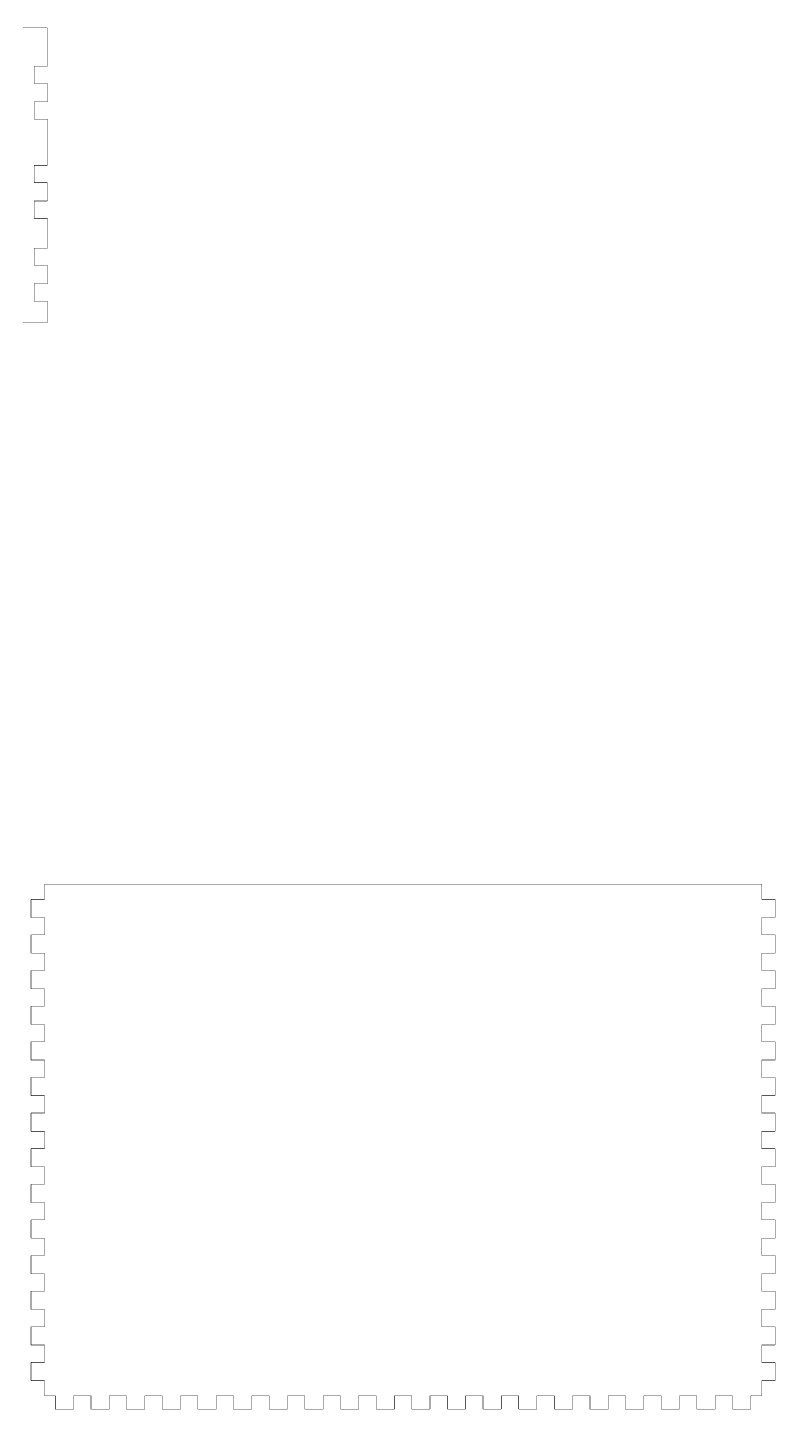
# Model space of a CAD drawing. Extents: x 1 to 1343, y 2 to 621.
# Drawn here: x 336 to 671, y 2 to 621 of the extents above; entities that cross this region are included whole.
import ezdxf

# ---------------------------------------------------------------- set-up
doc = ezdxf.new("R2010")
doc.units = 0
doc.layers.get('0').update_dxf_attribs({"linetype": 'CONTINUOUS'})

msp = doc.modelspace()

# ---------------------------------------------------------------- linework, layer by layer
at = {"color": 0, "const_width": 0.2}
for points in [[(339, 620.691), (334.109, 620.691)], [(345, 620.691), (339, 620.691)], [(345.099, 614.592), (345.099, 620.593)], [(345.099, 603.652), (345.099, 614.592)], [(339.1, 595.672), (339.1, 603.652), (339.1, 603.638), (339.069, 603.585), (339.015, 603.553), (338.999, 603.553)], [(338.999, 603.553), (344.999, 603.553), (345.015, 603.553), (345.069, 603.585), (345.099, 603.638), (345.099, 603.652)], [(344.999, 595.775), (338.999, 595.775), (339.015, 595.775), (339.069, 595.746), (339.1, 595.69), (339.1, 595.672)], [(345.099, 595.672), (345.099, 595.69), (345.069, 595.746), (345.015, 595.775), (344.999, 595.775)], [(345.099, 587.693), (345.099, 595.672)], [(339.1, 579.713), (339.1, 587.693), (339.1, 587.678), (339.069, 587.622), (339.015, 587.594), (338.999, 587.594)], [(338.999, 587.594), (344.999, 587.594), (345.015, 587.594), (345.069, 587.622), (345.099, 587.678), (345.099, 587.693)], [(344.999, 579.815), (338.999, 579.815), (339.015, 579.815), (339.069, 579.783), (339.1, 579.73), (339.1, 579.713)], [(345.099, 579.713), (345.099, 579.73), (345.069, 579.783), (345.015, 579.815), (344.999, 579.815)], [(345.099, 568.773), (345.099, 579.713)], [(345.099, 562.772), (345.099, 568.773)], [(345.099, 562.772), (345.099, 568.773)], [(339.1, 551.219), (339.1, 559.199), (339.1, 559.181), (339.069, 559.128), (339.015, 559.096), (338.999, 559.096)], [(338.999, 559.096), (344.999, 559.096), (345.015, 559.096), (345.069, 559.128), (345.099, 559.181), (345.099, 559.199)], [(345.099, 559.199), (345.099, 562.776)], [(344.999, 551.318), (338.999, 551.318), (339.015, 551.318), (339.069, 551.289), (339.1, 551.236), (339.1, 551.219)], [(345.099, 551.219), (345.099, 551.236), (345.069, 551.289), (345.015, 551.318), (344.999, 551.318)], [(345.099, 543.239), (345.099, 551.219)], [(339.1, 535.259), (339.1, 543.239), (339.1, 543.221), (339.069, 543.168), (339.015, 543.137), (338.999, 543.137)], [(338.999, 543.137), (344.999, 543.137), (345.015, 543.137), (345.069, 543.168), (345.099, 543.221), (345.099, 543.239)], [(344.999, 535.358), (338.999, 535.358), (339.015, 535.358), (339.069, 535.33), (339.1, 535.277), (339.1, 535.259)], [(345.099, 535.259), (345.099, 535.277), (345.069, 535.33), (345.015, 535.358), (344.999, 535.358)], [(345.099, 531.682), (345.099, 535.259)], [(345.099, 525.685), (345.099, 531.682)], [(345.099, 525.685), (345.099, 531.682)], [(339.1, 514.128), (339.1, 522.108), (339.1, 522.093), (339.069, 522.037), (339.015, 522.009), (338.999, 522.009)], [(338.999, 522.009), (344.999, 522.009), (345.015, 522.009), (345.069, 522.037), (345.099, 522.093), (345.099, 522.108)], [(345.099, 522.108), (345.099, 525.685)], [(344.999, 514.23), (338.999, 514.23), (339.015, 514.23), (339.069, 514.198), (339.1, 514.145), (339.1, 514.128)], [(345.099, 514.128), (345.099, 514.145), (345.069, 514.198), (345.015, 514.23), (344.999, 514.23)], [(345.099, 506.148), (345.099, 514.128)], [(339.1, 498.168), (339.1, 506.148), (339.1, 506.13), (339.069, 506.077), (339.015, 506.046), (338.999, 506.046)], [(338.999, 506.046), (344.999, 506.046), (345.015, 506.046), (345.069, 506.077), (345.099, 506.13), (345.099, 506.148)], [(344.999, 498.267), (338.999, 498.267), (339.015, 498.267), (339.069, 498.239), (339.1, 498.186), (339.1, 498.168)], [(345.099, 498.168), (345.099, 498.186), (345.069, 498.239), (345.015, 498.267), (344.999, 498.267)], [(345.099, 494.591), (345.099, 498.168)], [(345.099, 488.59), (345.099, 494.591)], [(334.119, 488.491), (339.01, 488.491)], [(339, 488.491), (345, 488.491)], [(343.809, 236.999), (343.791, 236.999), (343.738, 236.97), (343.709, 236.916), (343.709, 236.898)], [(343.709, 236.898), (343.709, 230.128)], [(664.81, 236.999), (343.809, 236.999)], [(664.912, 236.898), (664.912, 236.916), (664.88, 236.97), (664.827, 236.999), (664.81, 236.999)], [(664.912, 230.128), (664.912, 236.898)], [(343.809, 230.229), (337.809, 230.229), (337.792, 230.229), (337.738, 230.2), (337.709, 230.146), (337.709, 230.128)], [(337.709, 230.128), (337.709, 222.148), (337.709, 222.131), (337.738, 222.078), (337.792, 222.048), (337.809, 222.048)], [(343.709, 230.128), (343.709, 230.146), (343.738, 230.2), (343.791, 230.229), (343.809, 230.229)], [(670.81, 230.229), (664.81, 230.229), (664.827, 230.229), (664.88, 230.2), (664.912, 230.146), (664.912, 230.128)], [(670.909, 222.148), (670.909, 230.128), (670.909, 230.146), (670.881, 230.2), (670.825, 230.229), (670.81, 230.229)], [(337.809, 222.048), (343.809, 222.048), (343.791, 222.048), (343.738, 222.078), (343.709, 222.131), (343.709, 222.148)], [(343.709, 222.148), (343.709, 214.168)], [(664.912, 222.148), (664.912, 222.131), (664.88, 222.078), (664.827, 222.048), (664.81, 222.048)], [(664.81, 222.048), (670.81, 222.048), (670.825, 222.048), (670.881, 222.078), (670.909, 222.131), (670.909, 222.148)], [(664.912, 214.168), (664.912, 222.148)], [(343.809, 214.268), (337.809, 214.268), (337.792, 214.268), (337.738, 214.239), (337.709, 214.186), (337.709, 214.168)], [(337.709, 214.168), (337.709, 206.188), (337.709, 206.171), (337.738, 206.117), (337.792, 206.087), (337.809, 206.087)], [(343.709, 214.168), (343.709, 214.186), (343.738, 214.239), (343.791, 214.268), (343.809, 214.268)], [(670.81, 214.268), (664.81, 214.268), (664.827, 214.268), (664.88, 214.239), (664.912, 214.186), (664.912, 214.168)], [(670.909, 206.188), (670.909, 214.168), (670.909, 214.186), (670.881, 214.239), (670.825, 214.268), (670.81, 214.268)], [(337.809, 206.087), (343.809, 206.087), (343.791, 206.087), (343.738, 206.117), (343.709, 206.171), (343.709, 206.188)], [(343.709, 206.188), (343.709, 198.207)], [(664.912, 206.188), (664.912, 206.171), (664.88, 206.117), (664.827, 206.087), (664.81, 206.087)], [(664.81, 206.087), (670.81, 206.087), (670.825, 206.087), (670.881, 206.117), (670.909, 206.171), (670.909, 206.188)], [(664.912, 198.207), (664.912, 206.188)], [(343.809, 198.308), (337.809, 198.308), (337.792, 198.308), (337.738, 198.279), (337.709, 198.225), (337.709, 198.207)], [(337.709, 198.207), (337.709, 190.227), (337.709, 190.211), (337.738, 190.157), (337.792, 190.126), (337.809, 190.126)], [(343.709, 198.207), (343.709, 198.225), (343.738, 198.279), (343.791, 198.308), (343.809, 198.308)], [(670.81, 198.308), (664.81, 198.308), (664.827, 198.308), (664.88, 198.279), (664.912, 198.225), (664.912, 198.207)], [(670.909, 190.227), (670.909, 198.207), (670.909, 198.225), (670.881, 198.279), (670.825, 198.308), (670.81, 198.308)], [(337.809, 190.126), (343.809, 190.126), (343.791, 190.126), (343.738, 190.157), (343.709, 190.211), (343.709, 190.227)], [(343.709, 190.227), (343.709, 182.247)], [(664.912, 190.227), (664.912, 190.211), (664.88, 190.157), (664.827, 190.126), (664.81, 190.126)], [(664.81, 190.126), (670.81, 190.126), (670.825, 190.126), (670.881, 190.157), (670.909, 190.211), (670.909, 190.227)], [(664.912, 182.247), (664.912, 190.227)], [(343.809, 182.348), (337.809, 182.348), (337.792, 182.348), (337.738, 182.319), (337.709, 182.265), (337.709, 182.247)], [(337.709, 182.247), (337.709, 174.267), (337.709, 174.25), (337.738, 174.196), (337.792, 174.166), (337.809, 174.166)], [(343.709, 182.247), (343.709, 182.265), (343.738, 182.319), (343.791, 182.348), (343.809, 182.348)], [(670.81, 182.348), (664.81, 182.348), (664.827, 182.348), (664.88, 182.319), (664.912, 182.265), (664.912, 182.247)], [(670.909, 174.267), (670.909, 182.247), (670.909, 182.265), (670.881, 182.319), (670.825, 182.348), (670.81, 182.348)], [(337.809, 174.166), (343.809, 174.166), (343.791, 174.166), (343.738, 174.196), (343.709, 174.25), (343.709, 174.267)], [(343.709, 174.267), (343.709, 166.286)], [(664.912, 174.267), (664.912, 174.25), (664.88, 174.196), (664.827, 174.166), (664.81, 174.166)], [(664.81, 174.166), (670.81, 174.166), (670.825, 174.166), (670.881, 174.196), (670.909, 174.25), (670.909, 174.267)], [(664.912, 166.286), (664.912, 174.267)], [(343.809, 166.387), (337.809, 166.387), (337.792, 166.387), (337.738, 166.358), (337.709, 166.304), (337.709, 166.286)], [(337.709, 166.286), (337.709, 158.306), (337.709, 158.29), (337.738, 158.236), (337.792, 158.206), (337.809, 158.206)], [(343.709, 166.286), (343.709, 166.304), (343.738, 166.358), (343.791, 166.387), (343.809, 166.387)], [(670.81, 166.387), (664.81, 166.387), (664.827, 166.387), (664.88, 166.358), (664.912, 166.304), (664.912, 166.286)], [(670.909, 158.306), (670.909, 166.286), (670.909, 166.304), (670.881, 166.358), (670.825, 166.387), (670.81, 166.387)], [(337.809, 158.206), (343.809, 158.206), (343.791, 158.206), (343.738, 158.236), (343.709, 158.29), (343.709, 158.306)], [(343.709, 158.306), (343.709, 150.326)], [(664.912, 158.306), (664.912, 158.29), (664.88, 158.236), (664.827, 158.206), (664.81, 158.206)], [(664.81, 158.206), (670.81, 158.206), (670.825, 158.206), (670.881, 158.236), (670.909, 158.29), (670.909, 158.306)], [(664.912, 150.326), (664.912, 158.306)], [(343.809, 150.427), (337.809, 150.427), (337.792, 150.427), (337.738, 150.398), (337.709, 150.344), (337.709, 150.326)], [(337.709, 150.326), (337.709, 142.346), (337.709, 142.329), (337.738, 142.276), (337.792, 142.245), (337.809, 142.245)], [(343.709, 150.326), (343.709, 150.344), (343.738, 150.398), (343.791, 150.427), (343.809, 150.427)], [(670.81, 150.427), (664.81, 150.427), (664.827, 150.427), (664.88, 150.398), (664.912, 150.344), (664.912, 150.326)], [(670.909, 142.346), (670.909, 150.326), (670.909, 150.344), (670.881, 150.398), (670.825, 150.427), (670.81, 150.427)], [(337.809, 142.245), (343.809, 142.245), (343.791, 142.245), (343.738, 142.276), (343.709, 142.329), (343.709, 142.346)], [(343.709, 142.346), (343.709, 134.366)], [(664.912, 142.346), (664.912, 142.329), (664.88, 142.276), (664.827, 142.245), (664.81, 142.245)], [(664.81, 142.245), (670.81, 142.245), (670.825, 142.245), (670.881, 142.276), (670.909, 142.329), (670.909, 142.346)], [(664.912, 134.366), (664.912, 142.346)], [(343.809, 134.466), (337.809, 134.466), (337.792, 134.466), (337.738, 134.437), (337.709, 134.384), (337.709, 134.366)], [(337.709, 134.366), (337.709, 126.385), (337.709, 126.369), (337.738, 126.315), (337.792, 126.285), (337.809, 126.285)], [(343.709, 134.366), (343.709, 134.384), (343.738, 134.437), (343.791, 134.466), (343.809, 134.466)], [(670.81, 134.466), (664.81, 134.466), (664.827, 134.466), (664.88, 134.437), (664.912, 134.384), (664.912, 134.366)], [(670.909, 126.385), (670.909, 134.366), (670.909, 134.384), (670.881, 134.437), (670.825, 134.466), (670.81, 134.466)], [(337.809, 126.285), (343.809, 126.285), (343.791, 126.285), (343.738, 126.315), (343.709, 126.369), (343.709, 126.385)], [(343.709, 126.385), (343.709, 118.405)], [(664.912, 126.385), (664.912, 126.369), (664.88, 126.315), (664.827, 126.285), (664.81, 126.285)], [(664.81, 126.285), (670.81, 126.285), (670.825, 126.285), (670.881, 126.315), (670.909, 126.369), (670.909, 126.385)], [(664.912, 118.405), (664.912, 126.385)], [(343.809, 118.506), (337.809, 118.506), (337.792, 118.506), (337.738, 118.477), (337.709, 118.423), (337.709, 118.405)], [(337.709, 118.405), (337.709, 110.425), (337.709, 110.409), (337.738, 110.355), (337.792, 110.324), (337.809, 110.324)], [(343.709, 118.405), (343.709, 118.423), (343.738, 118.477), (343.791, 118.506), (343.809, 118.506)], [(670.81, 118.506), (664.81, 118.506), (664.827, 118.506), (664.88, 118.477), (664.912, 118.423), (664.912, 118.405)], [(670.909, 110.425), (670.909, 118.405), (670.909, 118.423), (670.881, 118.477), (670.825, 118.506), (670.81, 118.506)], [(337.809, 110.324), (343.809, 110.324), (343.791, 110.324), (343.738, 110.355), (343.709, 110.409), (343.709, 110.425)], [(343.709, 110.425), (343.709, 102.445)], [(664.912, 110.425), (664.912, 110.409), (664.88, 110.355), (664.827, 110.324), (664.81, 110.324)], [(664.81, 110.324), (670.81, 110.324), (670.825, 110.324), (670.881, 110.355), (670.909, 110.409), (670.909, 110.425)], [(664.912, 102.445), (664.912, 110.425)], [(343.809, 102.545), (337.809, 102.545), (337.792, 102.545), (337.738, 102.517), (337.709, 102.463), (337.709, 102.445)], [(337.709, 102.445), (337.709, 94.4644), (337.709, 94.4481), (337.738, 94.3942), (337.792, 94.3638), (337.809, 94.3638)], [(343.709, 102.445), (343.709, 102.463), (343.738, 102.517), (343.791, 102.545), (343.809, 102.545)], [(670.81, 102.545), (664.81, 102.545), (664.827, 102.545), (664.88, 102.517), (664.912, 102.463), (664.912, 102.445)], [(670.909, 94.4644), (670.909, 102.445), (670.909, 102.463), (670.881, 102.517), (670.825, 102.545), (670.81, 102.545)], [(337.809, 94.3638), (343.809, 94.3638), (343.791, 94.3638), (343.738, 94.3942), (343.709, 94.4481), (343.709, 94.4644)], [(343.709, 94.4644), (343.709, 86.4842)], [(664.912, 94.4644), (664.912, 94.4481), (664.88, 94.3942), (664.827, 94.3638), (664.81, 94.3638)], [(664.81, 94.3638), (670.81, 94.3638), (670.825, 94.3638), (670.881, 94.3942), (670.909, 94.4481), (670.909, 94.4644)], [(664.912, 86.4842), (664.912, 94.4644)], [(343.809, 86.5851), (337.809, 86.5851), (337.792, 86.5851), (337.738, 86.5558), (337.709, 86.5022), (337.709, 86.4842)], [(343.709, 86.4842), (343.709, 86.5022), (343.738, 86.5558), (343.791, 86.5851), (343.809, 86.5851)], [(670.81, 86.5851), (664.81, 86.5851), (664.827, 86.5851), (664.88, 86.5558), (664.912, 86.5022), (664.912, 86.4842)], [(670.909, 78.504), (670.909, 86.4842), (670.909, 86.5022), (670.881, 86.5558), (670.825, 86.5851), (670.81, 86.5851)], [(337.709, 86.4842), (337.709, 78.504), (337.709, 78.4874), (337.738, 78.4338), (337.792, 78.4035), (337.809, 78.4035)], [(337.809, 78.4035), (343.809, 78.4035), (343.791, 78.4035), (343.738, 78.4338), (343.709, 78.4874), (343.709, 78.504)], [(343.709, 78.504), (343.709, 70.5238)], [(664.912, 78.504), (664.912, 78.4874), (664.88, 78.4338), (664.827, 78.4035), (664.81, 78.4035)], [(664.81, 78.4035), (670.81, 78.4035), (670.825, 78.4035), (670.881, 78.4338), (670.909, 78.4874), (670.909, 78.504)], [(664.912, 70.5238), (664.912, 78.504)], [(343.809, 70.6244), (337.809, 70.6244), (337.792, 70.6244), (337.738, 70.5954), (337.709, 70.5418), (337.709, 70.5238)], [(337.709, 70.5238), (337.709, 62.5436), (337.709, 62.527), (337.738, 62.4734), (337.792, 62.4431), (337.809, 62.4431)], [(343.709, 70.5238), (343.709, 70.5418), (343.738, 70.5954), (343.791, 70.6244), (343.809, 70.6244)], [(670.81, 70.6244), (664.81, 70.6244), (664.827, 70.6244), (664.88, 70.5954), (664.912, 70.5418), (664.912, 70.5238)], [(670.909, 62.5436), (670.909, 70.5238), (670.909, 70.5418), (670.881, 70.5954), (670.825, 70.6244), (670.81, 70.6244)], [(337.809, 62.4431), (343.809, 62.4431), (343.791, 62.4431), (343.738, 62.4734), (343.709, 62.527), (343.709, 62.5436)], [(343.709, 62.5436), (343.709, 54.5634)], [(664.912, 62.5436), (664.912, 62.527), (664.88, 62.4734), (664.827, 62.4431), (664.81, 62.4431)], [(664.81, 62.4431), (670.81, 62.4431), (670.825, 62.4431), (670.881, 62.4734), (670.909, 62.527), (670.909, 62.5436)], [(664.912, 54.5634), (664.912, 62.5436)], [(343.809, 54.664), (337.809, 54.664), (337.792, 54.664), (337.738, 54.635), (337.709, 54.5814), (337.709, 54.5634)], [(337.709, 54.5634), (337.709, 46.5832), (337.709, 46.5667), (337.738, 46.513), (337.792, 46.4827), (337.809, 46.4827)], [(343.709, 54.5634), (343.709, 54.5814), (343.738, 54.635), (343.791, 54.664), (343.809, 54.664)], [(670.81, 54.664), (664.81, 54.664), (664.827, 54.664), (664.88, 54.635), (664.912, 54.5814), (664.912, 54.5634)], [(670.909, 46.5832), (670.909, 54.5634), (670.909, 54.5814), (670.881, 54.635), (670.825, 54.664), (670.81, 54.664)], [(337.809, 46.4827), (343.809, 46.4827), (343.791, 46.4827), (343.738, 46.513), (343.709, 46.5667), (343.709, 46.5832)], [(343.709, 46.5832), (343.709, 38.6031)], [(664.912, 46.5832), (664.912, 46.5667), (664.88, 46.513), (664.827, 46.4827), (664.81, 46.4827)], [(664.81, 46.4827), (670.81, 46.4827), (670.825, 46.4827), (670.881, 46.513), (670.909, 46.5667), (670.909, 46.5832)], [(664.912, 38.6031), (664.912, 46.5832)], [(343.809, 38.7036), (337.809, 38.7036), (337.792, 38.7036), (337.738, 38.6747), (337.709, 38.6211), (337.709, 38.6031)], [(337.709, 38.6031), (337.709, 30.6228), (337.709, 30.6062), (337.738, 30.5525), (337.792, 30.5222), (337.809, 30.5222)], [(343.709, 38.6031), (343.709, 38.6211), (343.738, 38.6747), (343.791, 38.7036), (343.809, 38.7036)], [(670.81, 38.7036), (664.81, 38.7036), (664.827, 38.7036), (664.88, 38.6747), (664.912, 38.6211), (664.912, 38.6031)], [(670.909, 30.6228), (670.909, 38.6031), (670.909, 38.6211), (670.881, 38.6747), (670.825, 38.7036), (670.81, 38.7036)], [(337.809, 30.5222), (343.809, 30.5222), (343.791, 30.5222), (343.738, 30.5525), (343.709, 30.6062), (343.709, 30.6228)], [(343.709, 30.6228), (343.709, 22.6425)], [(664.912, 30.6228), (664.912, 30.6062), (664.88, 30.5525), (664.827, 30.5222), (664.81, 30.5222)], [(664.81, 30.5222), (670.81, 30.5222), (670.825, 30.5222), (670.881, 30.5525), (670.909, 30.6062), (670.909, 30.6228)], [(664.912, 22.6425), (664.912, 30.6228)], [(343.809, 22.7432), (337.809, 22.7432), (337.792, 22.7432), (337.738, 22.7142), (337.709, 22.6605), (337.709, 22.6425)], [(337.709, 22.6425), (337.709, 14.6623), (337.709, 14.6458), (337.738, 14.5921), (337.792, 14.5617), (337.809, 14.5617)], [(343.709, 22.6425), (343.709, 22.6605), (343.738, 22.7142), (343.791, 22.7432), (343.809, 22.7432)], [(670.81, 22.7432), (664.81, 22.7432), (664.827, 22.7432), (664.88, 22.7142), (664.912, 22.6605), (664.912, 22.6425)], [(670.909, 14.6623), (670.909, 22.6425), (670.909, 22.6605), (670.881, 22.7142), (670.825, 22.7432), (670.81, 22.7432)], [(337.809, 14.5617), (343.809, 14.5617), (343.791, 14.5617), (343.738, 14.5921), (343.709, 14.6458), (343.709, 14.6623)], [(343.709, 14.6623), (343.709, 7.89203)], [(664.912, 14.6623), (664.912, 14.6458), (664.88, 14.5921), (664.827, 14.5617), (664.81, 14.5617)], [(664.81, 14.5617), (670.81, 14.5617), (670.825, 14.5617), (670.881, 14.5921), (670.909, 14.6458), (670.909, 14.6623)], [(664.912, 7.89203), (664.912, 14.6623)], [(343.709, 7.89203), (343.709, 7.87548), (343.738, 7.82175), (343.791, 7.79141), (343.809, 7.79141)], [(343.8, 7.79141), (348.69, 7.79141)], [(348.69, 7.79141), (348.672, 7.79141), (348.619, 7.82175), (348.59, 7.87548), (348.59, 7.89203)], [(348.59, 7.89203), (348.59, 1.89205), (348.59, 1.87551), (348.619, 1.82177), (348.672, 1.79145), (348.69, 1.79145)], [(356.771, 1.89205), (356.771, 7.89203), (356.771, 7.87548), (356.739, 7.82175), (356.687, 7.79141), (356.672, 7.79141)], [(356.672, 7.79141), (364.652, 7.79141)], [(364.652, 7.79141), (364.635, 7.79141), (364.578, 7.82175), (364.55, 7.87548), (364.55, 7.89203)], [(364.55, 7.89203), (364.55, 1.89205), (364.55, 1.87551), (364.578, 1.82177), (364.635, 1.79145), (364.652, 1.79145)], [(372.731, 1.89205), (372.731, 7.89203), (372.731, 7.87548), (372.703, 7.82175), (372.646, 7.79141), (372.632, 7.79141)], [(372.632, 7.79141), (380.612, 7.79141)], [(380.612, 7.79141), (380.594, 7.79141), (380.541, 7.82175), (380.51, 7.87548), (380.51, 7.89203)], [(380.51, 7.89203), (380.51, 1.89205), (380.51, 1.87551), (380.541, 1.82177), (380.594, 1.79145), (380.612, 1.79145)], [(388.691, 1.89205), (388.691, 7.89203), (388.691, 7.87548), (388.662, 7.82175), (388.609, 7.79141), (388.592, 7.79141)], [(388.592, 7.79141), (396.572, 7.79141)], [(396.572, 7.79141), (396.554, 7.79141), (396.501, 7.82175), (396.473, 7.87548), (396.473, 7.89203)], [(396.473, 7.89203), (396.473, 1.89205), (396.473, 1.87551), (396.501, 1.82177), (396.554, 1.79145), (396.572, 1.79145)], [(404.654, 1.89205), (404.654, 7.89203), (404.654, 7.87548), (404.622, 7.82175), (404.569, 7.79141), (404.551, 7.79141)], [(404.551, 7.79141), (412.531, 7.79141)], [(412.531, 7.79141), (412.514, 7.79141), (412.461, 7.82175), (412.432, 7.87548), (412.432, 7.89203)], [(412.432, 7.89203), (412.432, 1.89205), (412.432, 1.87551), (412.461, 1.82177), (412.514, 1.79145), (412.531, 1.79145)], [(420.613, 1.89205), (420.613, 7.89203), (420.613, 7.87548), (420.582, 7.82175), (420.529, 7.79141), (420.511, 7.79141)], [(420.511, 7.79141), (428.494, 7.79141)], [(428.494, 7.79141), (428.473, 7.79141), (428.42, 7.82175), (428.392, 7.87548), (428.392, 7.89203)], [(428.392, 7.89203), (428.392, 1.89205), (428.392, 1.87551), (428.42, 1.82177), (428.473, 1.79145), (428.494, 1.79145)], [(436.573, 1.89205), (436.573, 7.89203), (436.573, 7.87548), (436.545, 7.82175), (436.488, 7.79141), (436.474, 7.79141)], [(436.474, 7.79141), (444.454, 7.79141)], [(444.454, 7.79141), (444.436, 7.79141), (444.38, 7.82175), (444.352, 7.87548), (444.352, 7.89203)], [(444.352, 7.89203), (444.352, 1.89205), (444.352, 1.87551), (444.38, 1.82177), (444.436, 1.79145), (444.454, 1.79145)], [(452.533, 1.89205), (452.533, 7.89203), (452.533, 7.87548), (452.505, 7.82175), (452.452, 7.79141), (452.434, 7.79141)], [(452.434, 7.79141), (460.414, 7.79141)], [(460.414, 7.79141), (460.396, 7.79141), (460.343, 7.82175), (460.311, 7.87548), (460.311, 7.89203)], [(460.311, 7.89203), (460.311, 1.89205), (460.311, 1.87551), (460.343, 1.82177), (460.396, 1.79145), (460.414, 1.79145)], [(468.496, 1.89205), (468.496, 7.89203), (468.496, 7.87548), (468.464, 7.82175), (468.411, 7.79141), (468.394, 7.79141)], [(468.394, 7.79141), (476.373, 7.79141)], [(476.373, 7.79141), (476.356, 7.79141), (476.303, 7.82175), (476.275, 7.87548), (476.275, 7.89203)], [(476.275, 7.89203), (476.275, 1.89205), (476.275, 1.87551), (476.303, 1.82177), (476.356, 1.79145), (476.373, 1.79145)], [(484.456, 1.89205), (484.456, 7.89203), (484.456, 7.87548), (484.424, 7.82175), (484.371, 7.79141), (484.353, 7.79141)], [(484.353, 7.79141), (492.333, 7.79141)], [(492.333, 7.79141), (492.316, 7.79141), (492.263, 7.82175), (492.234, 7.87548), (492.234, 7.89203)], [(492.234, 7.89203), (492.234, 1.89205), (492.234, 1.87551), (492.263, 1.82177), (492.316, 1.79145), (492.333, 1.79145)], [(500.415, 1.89205), (500.415, 7.89203), (500.415, 7.87548), (500.384, 7.82175), (500.331, 7.79141), (500.313, 7.79141)], [(500.313, 7.79141), (508.296, 7.79141)], [(508.296, 7.79141), (508.279, 7.79141), (508.222, 7.82175), (508.194, 7.87548), (508.194, 7.89203)], [(508.194, 7.89203), (508.194, 1.89205), (508.194, 1.87551), (508.222, 1.82177), (508.279, 1.79145), (508.296, 1.79145)], [(516.375, 1.89205), (516.375, 7.89203), (516.375, 7.87548), (516.347, 7.82175), (516.29, 7.79141), (516.276, 7.79141)], [(516.276, 7.79141), (524.256, 7.79141)], [(524.256, 7.79141), (524.238, 7.79141), (524.185, 7.82175), (524.154, 7.87548), (524.154, 7.89203)], [(524.154, 7.89203), (524.154, 1.89205), (524.154, 1.87551), (524.185, 1.82177), (524.238, 1.79145), (524.256, 1.79145)], [(532.335, 1.89205), (532.335, 7.89203), (532.335, 7.87548), (532.306, 7.82175), (532.253, 7.79141), (532.236, 7.79141)], [(532.236, 7.79141), (540.216, 7.79141)], [(540.216, 7.79141), (540.198, 7.79141), (540.145, 7.82175), (540.117, 7.87548), (540.117, 7.89203)], [(540.117, 7.89203), (540.117, 1.89205), (540.117, 1.87551), (540.145, 1.82177), (540.198, 1.79145), (540.216, 1.79145)], [(548.298, 1.89205), (548.298, 7.89203), (548.298, 7.87548), (548.266, 7.82175), (548.213, 7.79141), (548.195, 7.79141)], [(548.195, 7.79141), (556.175, 7.79141)], [(556.175, 7.79141), (556.158, 7.79141), (556.105, 7.82175), (556.077, 7.87548), (556.077, 7.89203)], [(556.077, 7.89203), (556.077, 1.89205), (556.077, 1.87551), (556.105, 1.82177), (556.158, 1.79145), (556.175, 1.79145)], [(564.257, 1.89205), (564.257, 7.89203), (564.257, 7.87548), (564.226, 7.82175), (564.173, 7.79141), (564.155, 7.79141)], [(564.155, 7.79141), (572.135, 7.79141)], [(572.135, 7.79141), (572.117, 7.79141), (572.064, 7.82175), (572.036, 7.87548), (572.036, 7.89203)], [(572.036, 7.89203), (572.036, 1.89205), (572.036, 1.87551), (572.064, 1.82177), (572.117, 1.79145), (572.135, 1.79145)], [(580.217, 1.89205), (580.217, 7.89203), (580.217, 7.87548), (580.189, 7.82175), (580.132, 7.79141), (580.118, 7.79141)], [(580.118, 7.79141), (588.098, 7.79141)], [(588.098, 7.79141), (588.081, 7.79141), (588.024, 7.82175), (587.996, 7.87548), (587.996, 7.89203)], [(587.996, 7.89203), (587.996, 1.89205), (587.996, 1.87551), (588.024, 1.82177), (588.081, 1.79145), (588.098, 1.79145)], [(596.177, 1.89205), (596.177, 7.89203), (596.177, 7.87548), (596.149, 7.82175), (596.092, 7.79141), (596.078, 7.79141)], [(596.078, 7.79141), (604.058, 7.79141)], [(604.058, 7.79141), (604.04, 7.79141), (603.987, 7.82175), (603.956, 7.87548), (603.956, 7.89203)], [(603.956, 7.89203), (603.956, 1.89205), (603.956, 1.87551), (603.987, 1.82177), (604.04, 1.79145), (604.058, 1.79145)], [(612.14, 1.89205), (612.14, 7.89203), (612.14, 7.87548), (612.108, 7.82175), (612.055, 7.79141), (612.038, 7.79141)], [(612.038, 7.79141), (620.018, 7.79141)], [(620.018, 7.79141), (620, 7.79141), (619.947, 7.82175), (619.919, 7.87548), (619.919, 7.89203)], [(619.919, 7.89203), (619.919, 1.89205), (619.919, 1.87551), (619.947, 1.82177), (620, 1.79145), (620.018, 1.79145)], [(628.1, 1.89205), (628.1, 7.89203), (628.1, 7.87548), (628.068, 7.82175), (628.015, 7.79141), (627.997, 7.79141)], [(627.997, 7.79141), (635.977, 7.79141)], [(635.977, 7.79141), (635.96, 7.79141), (635.907, 7.82175), (635.878, 7.87548), (635.878, 7.89203)], [(635.878, 7.89203), (635.878, 1.89205), (635.878, 1.87551), (635.907, 1.82177), (635.96, 1.79145), (635.977, 1.79145)], [(644.059, 1.89205), (644.059, 7.89203), (644.059, 7.87548), (644.028, 7.82175), (643.975, 7.79141), (643.957, 7.79141)], [(643.957, 7.79141), (651.94, 7.79141)], [(651.94, 7.79141), (651.919, 7.79141), (651.866, 7.82175), (651.838, 7.87548), (651.838, 7.89203)], [(651.838, 7.89203), (651.838, 1.89205), (651.838, 1.87551), (651.866, 1.82177), (651.919, 1.79145), (651.94, 1.79145)], [(660.019, 1.89205), (660.019, 7.89203), (660.019, 7.87548), (659.991, 7.82175), (659.934, 7.79141), (659.92, 7.79141)], [(659.92, 7.79141), (664.81, 7.79141)], [(664.81, 7.79141), (664.827, 7.79141), (664.88, 7.82175), (664.912, 7.87548), (664.912, 7.89203)], [(348.69, 1.79145), (356.672, 1.79145), (356.687, 1.79145), (356.739, 1.82177), (356.771, 1.87551), (356.771, 1.89205)], [(364.652, 1.79145), (372.632, 1.79145), (372.646, 1.79145), (372.703, 1.82177), (372.731, 1.87551), (372.731, 1.89205)], [(380.612, 1.79145), (388.592, 1.79145), (388.609, 1.79145), (388.662, 1.82177), (388.691, 1.87551), (388.691, 1.89205)], [(396.572, 1.79145), (404.551, 1.79145), (404.569, 1.79145), (404.622, 1.82177), (404.654, 1.87551), (404.654, 1.89205)], [(412.531, 1.79145), (420.511, 1.79145), (420.529, 1.79145), (420.582, 1.82177), (420.613, 1.87551), (420.613, 1.89205)], [(428.494, 1.79145), (436.474, 1.79145), (436.488, 1.79145), (436.545, 1.82177), (436.573, 1.87551), (436.573, 1.89205)], [(444.454, 1.79145), (452.434, 1.79145), (452.452, 1.79145), (452.505, 1.82177), (452.533, 1.87551), (452.533, 1.89205)], [(460.414, 1.79145), (468.394, 1.79145), (468.411, 1.79145), (468.464, 1.82177), (468.496, 1.87551), (468.496, 1.89205)], [(476.373, 1.79145), (484.353, 1.79145), (484.371, 1.79145), (484.424, 1.82177), (484.456, 1.87551), (484.456, 1.89205)], [(492.333, 1.79145), (500.313, 1.79145), (500.331, 1.79145), (500.384, 1.82177), (500.415, 1.87551), (500.415, 1.89205)], [(508.296, 1.79145), (516.276, 1.79145), (516.29, 1.79145), (516.347, 1.82177), (516.375, 1.87551), (516.375, 1.89205)], [(524.256, 1.79145), (532.236, 1.79145), (532.253, 1.79145), (532.306, 1.82177), (532.335, 1.87551), (532.335, 1.89205)], [(540.216, 1.79145), (548.195, 1.79145), (548.213, 1.79145), (548.266, 1.82177), (548.298, 1.87551), (548.298, 1.89205)], [(556.175, 1.79145), (564.155, 1.79145), (564.173, 1.79145), (564.226, 1.82177), (564.257, 1.87551), (564.257, 1.89205)], [(572.135, 1.79145), (580.118, 1.79145), (580.132, 1.79145), (580.189, 1.82177), (580.217, 1.87551), (580.217, 1.89205)], [(588.098, 1.79145), (596.078, 1.79145), (596.092, 1.79145), (596.149, 1.82177), (596.177, 1.87551), (596.177, 1.89205)], [(604.058, 1.79145), (612.038, 1.79145), (612.055, 1.79145), (612.108, 1.82177), (612.14, 1.87551), (612.14, 1.89205)], [(620.018, 1.79145), (627.997, 1.79145), (628.015, 1.79145), (628.068, 1.82177), (628.1, 1.87551), (628.1, 1.89205)], [(635.977, 1.79145), (643.957, 1.79145), (643.975, 1.79145), (644.028, 1.82177), (644.059, 1.87551), (644.059, 1.89205)], [(651.94, 1.79145), (659.92, 1.79145), (659.934, 1.79145), (659.991, 1.82177), (660.019, 1.87551), (660.019, 1.89205)]]:
    msp.add_lwpolyline(points, dxfattribs=at)

doc.saveas('drawing.dxf')
